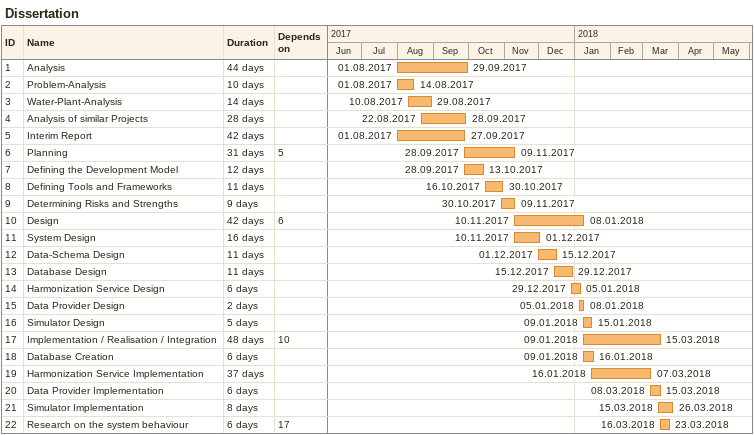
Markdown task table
Dissertation

| ID | Task | Duration | Start | Finish | Predecessors |
|---|---|---|---|---|---|
| 1 | Analysis | 44d | 2017-08-01 | 2017-09-29 |  |
| 2 | Problem-Analysis | 10d | 2017-08-01 | 2017-08-14 |  |
| 3 | Water-Plant-Analysis | 14d | 2017-08-10 | 2017-08-29 |  |
| 4 | Analysis of similar Projects | 28d | 2017-08-22 | 2017-09-28 |  |
| 5 | Interim Report | 42d | 2017-08-01 | 2017-09-27 |  |
| 6 | Planning | 31d | 2017-09-28 | 2017-11-09 | 5 |
| 7 | Defining the Development Model | 12d | 2017-09-28 | 2017-10-13 |  |
| 8 | Defining Tools and Frameworks | 11d | 2017-10-16 | 2017-10-30 |  |
| 9 | Determining Risks and Strengths | 9d | 2017-10-30 | 2017-11-09 |  |
| 10 | Design | 42d | 2017-11-10 | 2018-01-08 | 6 |
| 11 | System Design | 16d | 2017-11-10 | 2017-12-01 |  |
| 12 | Data-Schema Design | 11d | 2017-12-01 | 2017-12-15 |  |
| 13 | Database Design | 11d | 2017-12-15 | 2017-12-29 |  |
| 14 | Harmonization Service Design | 6d | 2017-12-29 | 2018-01-05 |  |
| 15 | Data Provider Design | 2d | 2018-01-05 | 2018-01-08 |  |
| 16 | Simulator Design | 5d | 2018-01-09 | 2018-01-15 |  |
| 17 | Implementation / Realisation / Integration | 48d | 2018-01-09 | 2018-03-15 | 10 |
| 18 | Database Creation | 6d | 2018-01-09 | 2018-01-16 |  |
| 19 | Harmonization Service Implementation | 37d | 2018-01-16 | 2018-03-07 |  |
| 20 | Data Provider Implementation | 6d | 2018-03-08 | 2018-03-15 |  |
| 21 | Simulator Implementation | 8d | 2018-03-15 | 2018-03-26 |  |
| 22 | Research on the system behaviour | 6d | 2018-03-16 | 2018-03-23 | 17 |
